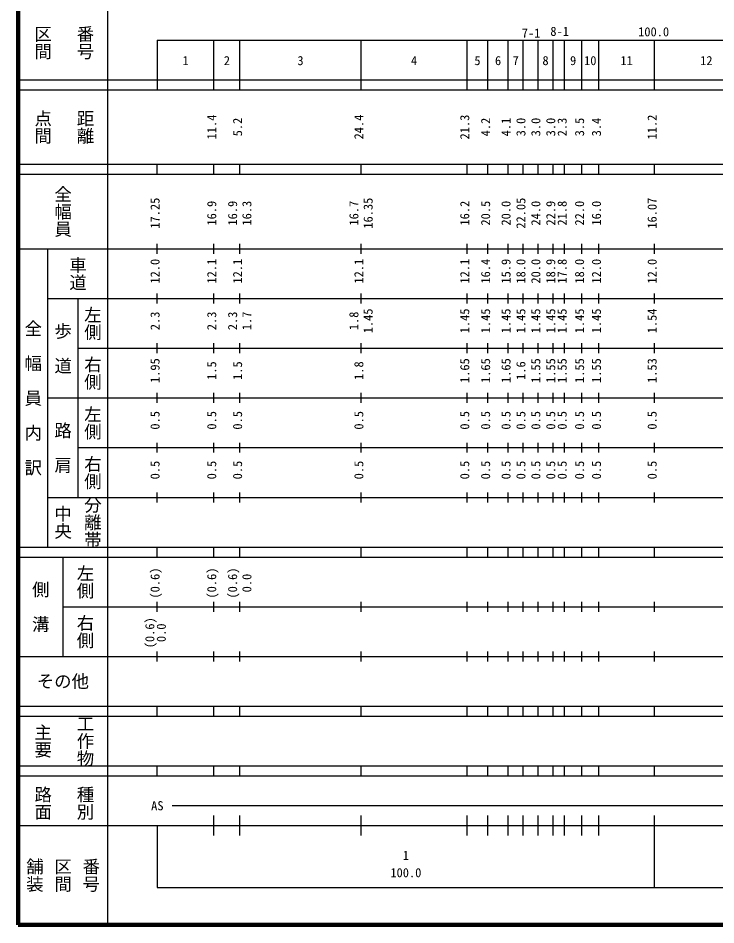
# Model space of a CAD drawing. Units: millimetres on the paper, enlarged 1000 times. Extents: x 40000 to 680000, y 20000 to 380000.
# Drawn here: x 40000 to 180363, y 20000 to 202409 of the extents above; entities that cross this region are included whole.
import ezdxf
from ezdxf.enums import TextEntityAlignment as Align

# ---------------------------------------------------------------- set-up
doc = ezdxf.new("R2010")
doc.units = ezdxf.units.MM
doc.header["$LTSCALE"] = 1000
doc.layers.add('M-TTL', color=2, linetype='Continuous', lineweight=140)
doc.layers.add('M-TTL-BAND', color=7, linetype='Continuous', lineweight=25)
doc.styles.add('@ＭＳ ゴシック', font='')
doc.styles.add('ＭＳ ゴシック', font='')
doc.styles.get('@ＭＳ ゴシック').set_extended_font_data('@MS Gothic')
doc.styles.get('ＭＳ ゴシック').set_extended_font_data('MS Gothic')

msp = doc.modelspace()

# ---------------------------------------------------------------- linework, layer by layer
at = {"layer": 'M-TTL'}
for p, q in [((40000, 380000), (40000, 20000)), ((40000, 20000), (680000, 20000))]:
    msp.add_line(p, q, dxfattribs=at)
at = {"layer": 'M-TTL-BAND'}
for p, q in [((58000, 370000), (58000, 20000)), ((68000, 198000), (579000, 198000)), ((68000, 198000), (68000, 188000)), ((79400, 188000), (79400, 198000)), ((84600, 188000), (84600, 198000)), ((109000, 188000), (109000, 198000)), ((130300, 188000), (130300, 198000)), ((134500, 188000), (134500, 198000)), ((138600, 188000), (138600, 198000)), ((141600, 188000), (141600, 198000)), ((144600, 188000), (144600, 198000)), ((147600, 188000), (147600, 198000)), ((149900, 188000), (149900, 198000)), ((153400, 188000), (153400, 198000)), ((156800, 188000), (156800, 198000)), ((168000, 188000), (168000, 198000)), ((40000, 190000), (579000, 190000)), ((40000, 188000), (579000, 188000)), ((40000, 173000), (579000, 173000)), ((68000, 171000), (68000, 173000)), ((79400, 171000), (79400, 173000)), ((84600, 171000), (84600, 173000)), ((109000, 171000), (109000, 173000)), ((130300, 171000), (130300, 173000)), ((134500, 171000), (134500, 173000)), ((138600, 171000), (138600, 173000)), ((141600, 171000), (141600, 173000)), ((144600, 171000), (144600, 173000)), ((147600, 171000), (147600, 173000)), ((149900, 171000), (149900, 173000)), ((153400, 171000), (153400, 173000)), ((156800, 171000), (156800, 173000)), ((168000, 171000), (168000, 173000)), ((40000, 171000), (579000, 171000)), ((68000, 155000), (68000, 157000)), ((79400, 155000), (79400, 157000)), ((84600, 155000), (84600, 157000)), ((109000, 155000), (109000, 157000)), ((130300, 155000), (130300, 157000)), ((134500, 155000), (134500, 157000)), ((138600, 155000), (138600, 157000)), ((141600, 155000), (141600, 157000)), ((144600, 155000), (144600, 157000)), ((147600, 155000), (147600, 157000)), ((149900, 155000), (149900, 157000)), ((153400, 155000), (153400, 157000)), ((156800, 155000), (156800, 157000)), ((168000, 155000), (168000, 157000)), ((40000, 156000), (579000, 156000)), ((46000, 96000), (46000, 156000)), ((46000, 146000), (579000, 146000)), ((52000, 146000), (52000, 106000)), ((68000, 145000), (68000, 147000)), ((79400, 145000), (79400, 147000)), ((84600, 145000), (84600, 147000)), ((109000, 145000), (109000, 147000)), ((130300, 145000), (130300, 147000)), ((134500, 145000), (134500, 147000)), ((138600, 145000), (138600, 147000)), ((141600, 145000), (141600, 147000)), ((144600, 145000), (144600, 147000)), ((147600, 145000), (147600, 147000)), ((149900, 145000), (149900, 147000)), ((153400, 145000), (153400, 147000)), ((156800, 145000), (156800, 147000)), ((168000, 145000), (168000, 147000)), ((68000, 135000), (68000, 137000)), ((79400, 135000), (79400, 137000)), ((84600, 135000), (84600, 137000)), ((109000, 135000), (109000, 137000)), ((130300, 135000), (130300, 137000)), ((134500, 135000), (134500, 137000)), ((138600, 135000), (138600, 137000)), ((141600, 135000), (141600, 137000)), ((144600, 135000), (144600, 137000)), ((147600, 135000), (147600, 137000)), ((149900, 135000), (149900, 137000)), ((153400, 135000), (153400, 137000)), ((156800, 135000), (156800, 137000)), ((168000, 135000), (168000, 137000)), ((52000, 136000), (579000, 136000)), ((46000, 126000), (579000, 126000)), ((68000, 125000), (68000, 127000)), ((79400, 125000), (79400, 127000)), ((84600, 125000), (84600, 127000)), ((109000, 125000), (109000, 127000)), ((130300, 125000), (130300, 127000)), ((134500, 125000), (134500, 127000)), ((138600, 125000), (138600, 127000)), ((141600, 125000), (141600, 127000)), ((144600, 125000), (144600, 127000)), ((147600, 125000), (147600, 127000)), ((149900, 125000), (149900, 127000)), ((153400, 125000), (153400, 127000)), ((156800, 125000), (156800, 127000)), ((168000, 125000), (168000, 127000)), ((68000, 115000), (68000, 117000)), ((79400, 115000), (79400, 117000)), ((84600, 115000), (84600, 117000)), ((109000, 115000), (109000, 117000)), ((130300, 115000), (130300, 117000)), ((134500, 115000), (134500, 117000)), ((138600, 115000), (138600, 117000)), ((141600, 115000), (141600, 117000)), ((144600, 115000), (144600, 117000)), ((147600, 115000), (147600, 117000)), ((149900, 115000), (149900, 117000)), ((153400, 115000), (153400, 117000)), ((156800, 115000), (156800, 117000)), ((168000, 115000), (168000, 117000)), ((52000, 116000), (579000, 116000)), ((46000, 106000), (579000, 106000)), ((68000, 105000), (68000, 107000)), ((79400, 105000), (79400, 107000)), ((84600, 105000), (84600, 107000)), ((109000, 105000), (109000, 107000)), ((130300, 105000), (130300, 107000)), ((134500, 105000), (134500, 107000)), ((138600, 105000), (138600, 107000)), ((141600, 105000), (141600, 107000)), ((144600, 105000), (144600, 107000)), ((147600, 105000), (147600, 107000)), ((149900, 105000), (149900, 107000)), ((153400, 105000), (153400, 107000)), ((156800, 105000), (156800, 107000)), ((168000, 105000), (168000, 107000)), ((40000, 96000), (579000, 96000)), ((68000, 94000), (68000, 96000)), ((79400, 94000), (79400, 96000)), ((84600, 94000), (84600, 96000)), ((109000, 94000), (109000, 96000)), ((130300, 94000), (130300, 96000)), ((134500, 94000), (134500, 96000)), ((138600, 94000), (138600, 96000)), ((141600, 94000), (141600, 96000)), ((144600, 94000), (144600, 96000)), ((147600, 94000), (147600, 96000)), ((149900, 94000), (149900, 96000)), ((153400, 94000), (153400, 96000)), ((156800, 94000), (156800, 96000)), ((168000, 94000), (168000, 96000)), ((40000, 94000), (579000, 94000)), ((49000, 94000), (49000, 74000)), ((49000, 84000), (579000, 84000)), ((68000, 83000), (68000, 85000)), ((79400, 83000), (79400, 85000)), ((84600, 83000), (84600, 85000)), ((109000, 83000), (109000, 85000)), ((130300, 83000), (130300, 85000)), ((134500, 83000), (134500, 85000)), ((138600, 83000), (138600, 85000)), ((141600, 83000), (141600, 85000)), ((144600, 83000), (144600, 85000)), ((147600, 83000), (147600, 85000)), ((149900, 83000), (149900, 85000)), ((153400, 83000), (153400, 85000)), ((156800, 83000), (156800, 85000)), ((168000, 83000), (168000, 85000)), ((68000, 73000), (68000, 75000)), ((79400, 73000), (79400, 75000)), ((84600, 73000), (84600, 75000)), ((109000, 73000), (109000, 75000)), ((130300, 73000), (130300, 75000)), ((134500, 73000), (134500, 75000)), ((138600, 73000), (138600, 75000)), ((141600, 73000), (141600, 75000)), ((144600, 73000), (144600, 75000)), ((147600, 73000), (147600, 75000)), ((149900, 73000), (149900, 75000)), ((153400, 73000), (153400, 75000)), ((156800, 73000), (156800, 75000)), ((168000, 73000), (168000, 75000)), ((40000, 74000), (579000, 74000)), ((40000, 64000), (579000, 64000)), ((68000, 62000), (68000, 64000)), ((79400, 62000), (79400, 64000)), ((84600, 62000), (84600, 64000)), ((109000, 62000), (109000, 64000)), ((130300, 62000), (130300, 64000)), ((134500, 62000), (134500, 64000)), ((138600, 62000), (138600, 64000)), ((141600, 62000), (141600, 64000)), ((144600, 62000), (144600, 64000)), ((147600, 62000), (147600, 64000)), ((149900, 62000), (149900, 64000)), ((153400, 62000), (153400, 64000)), ((156800, 62000), (156800, 64000)), ((168000, 62000), (168000, 64000)), ((40000, 62000), (579000, 62000)), ((40000, 52000), (579000, 52000)), ((68000, 50000), (68000, 52000)), ((79400, 50000), (79400, 52000)), ((84600, 50000), (84600, 52000)), ((109000, 50000), (109000, 52000)), ((130300, 50000), (130300, 52000)), ((134500, 50000), (134500, 52000)), ((138600, 50000), (138600, 52000)), ((141600, 50000), (141600, 52000)), ((144600, 50000), (144600, 52000)), ((147600, 50000), (147600, 52000)), ((149900, 50000), (149900, 52000)), ((153400, 50000), (153400, 52000)), ((156800, 50000), (156800, 52000)), ((168000, 50000), (168000, 52000)), ((40000, 50000), (579000, 50000)), ((71000, 44000), (565000, 44000)), ((79400, 38000), (79400, 42000)), ((84600, 38000), (84600, 42000)), ((109000, 38000), (109000, 42000)), ((130300, 38000), (130300, 42000)), ((134500, 38000), (134500, 42000)), ((138600, 38000), (138600, 42000)), ((141600, 38000), (141600, 42000)), ((144600, 38000), (144600, 42000)), ((147600, 38000), (147600, 42000)), ((149900, 38000), (149900, 42000)), ((153400, 38000), (153400, 42000)), ((156800, 38000), (156800, 42000)), ((168000, 27500), (168000, 42000)), ((40000, 40000), (579000, 40000)), ((68000, 40000), (68000, 27500)), ((68000, 27500), (579000, 27500))]:
    msp.add_line(p, q, dxfattribs=at)

# ---------------------------------------------------------------- texts
at = {"layer": 'M-TTL-BAND', "style": '@ＭＳ ゴシック'}
for s, p in [('番号', (53500, 197500)), ('区間', (45000, 197500)), ('点間', (45000, 180500)), ('距離', (53500, 180500)), ('全幅員', (49000, 163500)), ('車道', (52000, 151000)), ('左側', (55000, 141000)), ('全\u3000幅\u3000員\u3000内\u3000訳', (43000, 126000)), ('歩\u3000道', (49000, 136000)), ('右側', (55000, 131000)), ('左側', (55000, 121000)), ('路\u3000肩', (49000, 116000)), ('右側', (55000, 111000)), ('分離帯', (55000, 101000)), ('中央', (49000, 101000)), ('左側', (53500, 89000)), ('側\u3000溝', (44500, 84000)), ('右側', (53500, 79000)), ('主要', (45000, 57000)), ('工作物', (53500, 57000)), ('路面', (45000, 44500)), ('種別', (53500, 44500)), ('舗装', (43333, 30000)), ('区間', (49000, 30000)), ('番号', (54667, 30000))]:
    msp.add_text(s, height=2566, rotation=270, dxfattribs=at).set_placement(p, align=Align.MIDDLE_CENTER)
at = {"layer": 'M-TTL-BAND', "style": 'ＭＳ ゴシック'}
for s, p in [('8-1', (148931, 198293)), ('7-1', (143191, 197931)), ('100.0', (167844, 198195)), ('1', (73700, 192405)), ('2', (82000, 192405)), ('3', (96800, 192405)), ('4', (119650, 192405)), ('5', (132400, 192405)), ('6', (136550, 192405)), ('7', (140100, 192405)), ('8', (146100, 192405)), ('9', (151650, 192405)), ('10', (155100, 192405)), ('11', (162400, 192405)), ('12', (178450, 192405)), ('AS', (68000, 42500)), ('1', (118000, 32523)), ('100.0', (118000, 29033))]:
    msp.add_text(s, height=1833, dxfattribs=at).set_placement(p, align=Align.BOTTOM_CENTER)
for s, p in [('11.4', (80400, 180500)), ('24.4', (110000, 180500)), ('21.3', (131300, 180500)), ('11.2', (169000, 180500)), ('5.2', (85600, 180500)), ('4.2', (135500, 180500)), ('4.1', (139600, 180500)), ('3.0', (142600, 180500)), ('3.0', (145600, 180500)), ('3.0', (148600, 180500)), ('2.3', (150900, 180500)), ('3.5', (154400, 180500)), ('3.4', (157800, 180500)), ('17.25', (69000, 163174)), ('16.35', (111870, 163174)), ('22.05', (142600, 163174)), ('16.07', (169000, 163174)), ('16.9', (80400, 163174)), ('16.9', (84600, 163174)), ('16.3', (87470, 163174)), ('16.7', (109000, 163174)), ('16.2', (131300, 163174)), ('20.5', (135500, 163174)), ('20.0', (139600, 163174)), ('24.0', (145600, 163174)), ('22.9', (148600, 163174)), ('21.8', (150900, 163174)), ('22.0', (154400, 163174)), ('16.0', (157800, 163174)), ('12.0', (69000, 151500)), ('12.1', (80400, 151500)), ('12.1', (85600, 151500)), ('12.1', (110000, 151500)), ('12.1', (131300, 151500)), ('16.4', (135500, 151500)), ('15.9', (139600, 151500)), ('18.0', (142600, 151500)), ('20.0', (145600, 151500)), ('18.9', (148600, 151500)), ('17.8', (150900, 151500)), ('18.0', (154400, 151500)), ('12.0', (157800, 151500)), ('12.0', (169000, 151500)), ('2.3', (69000, 141500)), ('2.3', (80400, 141500)), ('2.3', (84600, 141500)), ('1.7', (87470, 141500)), ('1.8', (109000, 141500)), ('1.45', (111870, 141500)), ('1.45', (131300, 141500)), ('1.45', (135500, 141500)), ('1.45', (139600, 141500)), ('1.45', (142600, 141500)), ('1.45', (145600, 141500)), ('1.45', (148600, 141500)), ('1.45', (150900, 141500)), ('1.45', (154400, 141500)), ('1.45', (157800, 141500)), ('1.54', (169000, 141500)), ('1.95', (69000, 131500)), ('1.5', (80400, 131500)), ('1.5', (85600, 131500)), ('1.8', (110000, 131500)), ('1.65', (131300, 131500)), ('1.65', (135500, 131500)), ('1.65', (139600, 131500)), ('1.6', (142600, 131500)), ('1.55', (145600, 131500)), ('1.55', (148600, 131500)), ('1.55', (150900, 131500)), ('1.55', (154400, 131500)), ('1.55', (157800, 131500)), ('1.53', (169000, 131500)), ('0.5', (69000, 121500)), ('0.5', (80400, 121500)), ('0.5', (85600, 121500)), ('0.5', (110000, 121500)), ('0.5', (131300, 121500)), ('0.5', (135500, 121500)), ('0.5', (139600, 121500)), ('0.5', (142600, 121500)), ('0.5', (145600, 121500)), ('0.5', (148600, 121500)), ('0.5', (150900, 121500)), ('0.5', (154400, 121500)), ('0.5', (157800, 121500)), ('0.5', (169000, 121500)), ('0.5', (69000, 111500)), ('0.5', (80400, 111500)), ('0.5', (85600, 111500)), ('0.5', (110000, 111500)), ('0.5', (131300, 111500)), ('0.5', (135500, 111500)), ('0.5', (139600, 111500)), ('0.5', (142600, 111500)), ('0.5', (145600, 111500)), ('0.5', (148600, 111500)), ('0.5', (150900, 111500)), ('0.5', (154400, 111500)), ('0.5', (157800, 111500)), ('0.5', (169000, 111500)), ('(0.6)', (69000, 88764)), ('(0.6)', (80400, 88764)), ('(0.6)', (84600, 88764)), ('0.0', (87470, 88764)), ('(0.6)', (67950, 78764)), ('0.0', (70250, 78764))]:
    msp.add_text(s, height=1833, rotation=90, dxfattribs=at).set_placement(p, align=Align.BOTTOM_CENTER)
msp.add_text('その他', height=2566, dxfattribs=at).set_placement((49000, 69000), align=Align.MIDDLE_CENTER)

doc.saveas('drawing.dxf')
